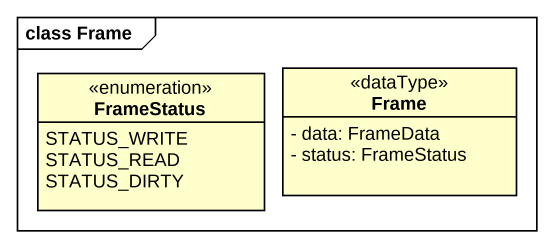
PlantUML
@startuml
mainframe class Frame
hide circle
hide empty members
skinparam classAttributeIconSize 0
class "Frame" as Frame_ <<dataType>> {
  - data: FrameData
  - status: FrameStatus
}
enum FrameStatus {
  STATUS_WRITE
  STATUS_READ
  STATUS_DIRTY
}
@enduml
